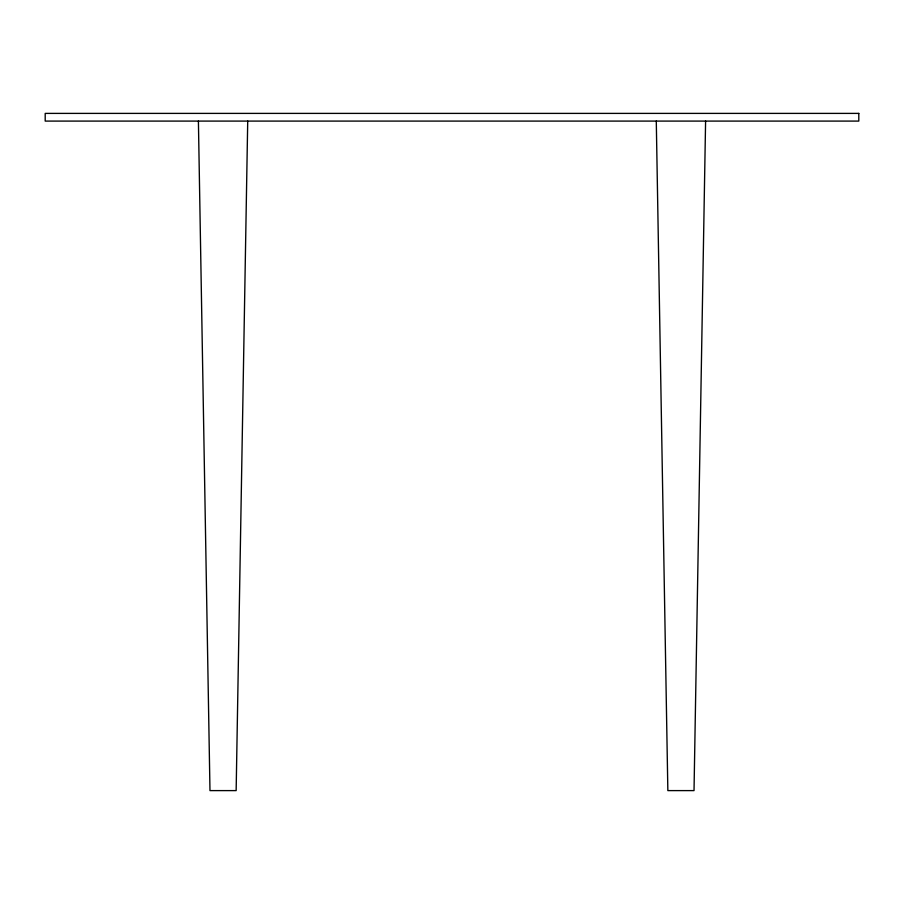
<?xml version="1.0" encoding="UTF-8"?>
<svg xmlns="http://www.w3.org/2000/svg" width="904" height="904" viewBox="0 0 904 904"><rect width="100%" height="100%" fill="white"/><g stroke="black" fill="none" stroke-linecap="round" stroke-linejoin="round"><path stroke-width="1.36" d="M247.719 121.091L236.147 790.604L209.977 790.604L198.405 121.091M705.595 121.091L694.023 790.604L667.853 790.604L656.281 121.091M858.8 113.395L45.2 113.395L45.2 121.091L858.8 121.091L858.8 113.395"/></g></svg>
